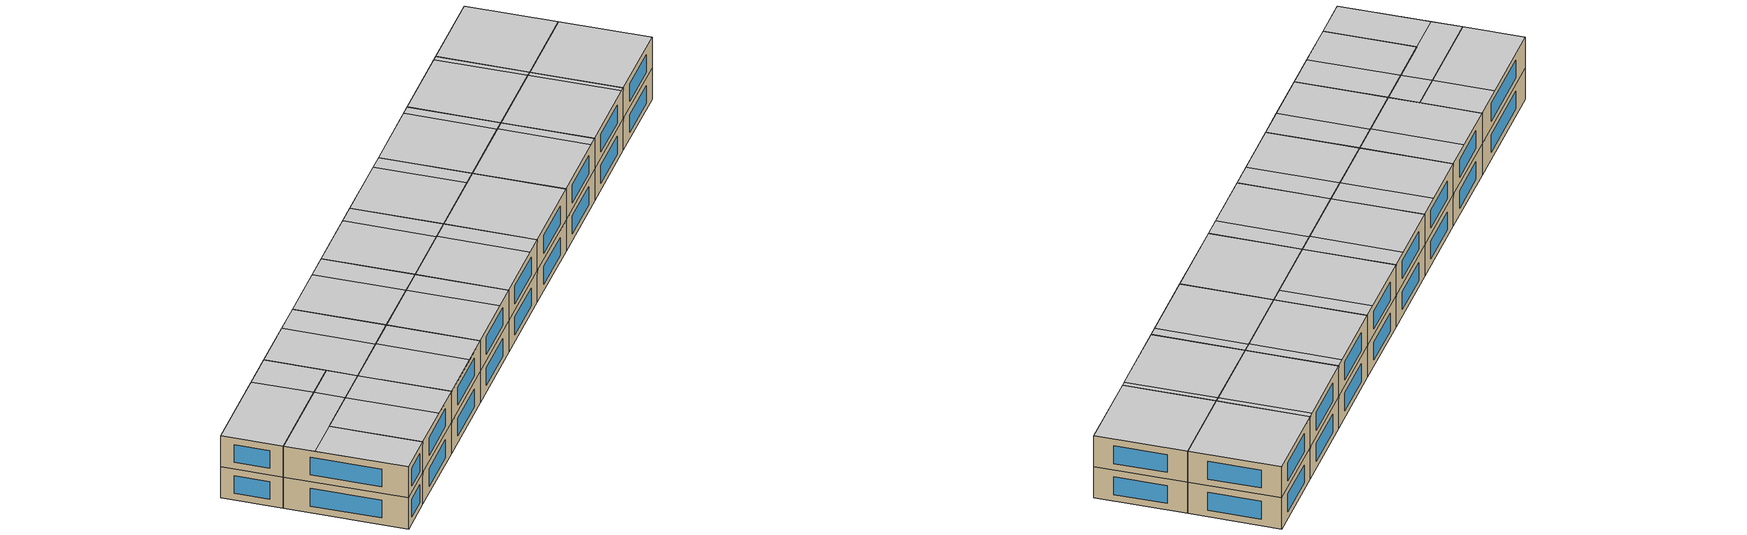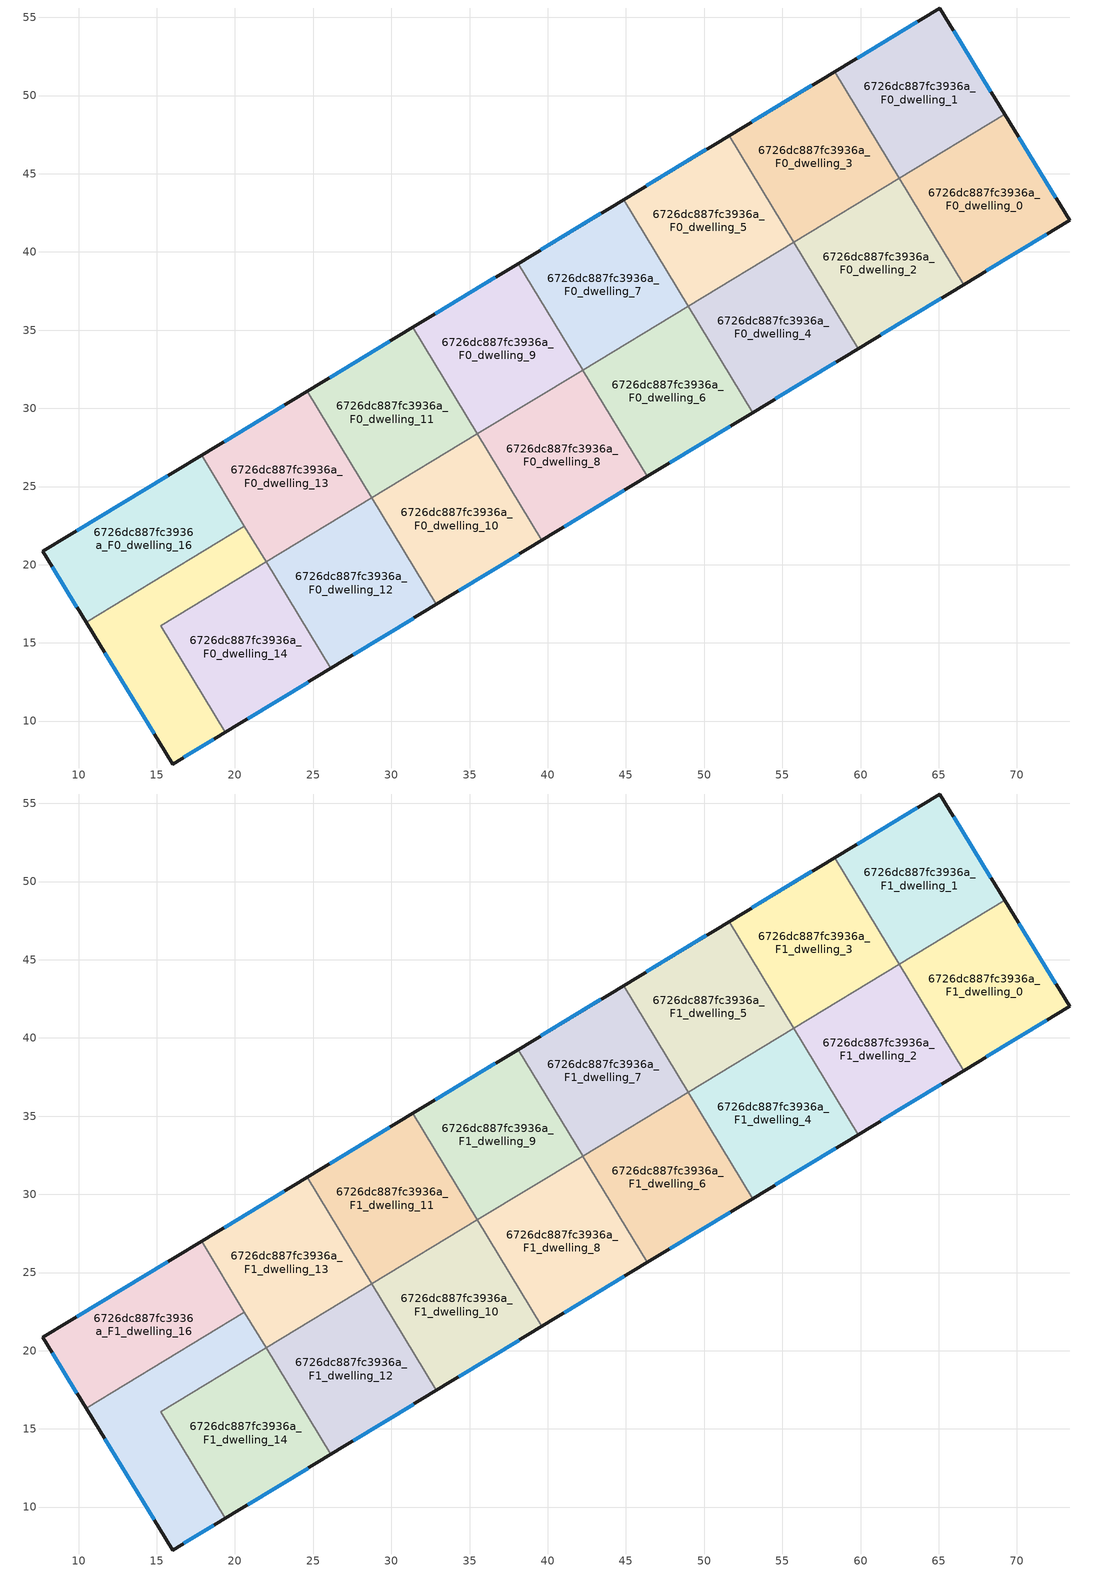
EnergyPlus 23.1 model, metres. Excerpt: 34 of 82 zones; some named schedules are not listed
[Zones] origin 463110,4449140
6726dc887fc3936a_F0_dwelling_0
 floor ground (EU_floor_Construction): 69.22,48.8 73.37,42.02 66.59,37.91 62.48,44.71 z0
 wall outside (EU_wall_Construction): 66.59,37.91 73.37,42.02 69.22,48.8 z0:3
 wall to 6726dc887fc3936a_F0_dwelling_1 (EU_wall_Construction): 69.22,48.8 62.48,44.71 z0:3
 wall to 6726dc887fc3936a_F0_dwelling_2 (EU_wall_Construction): 62.48,44.71 66.59,37.91 z0:3
 window (EU_Window_Construction): 72.48,43.47 70.11,47.35 / 68.05,38.79 71.92,41.14 z0.64:2.36
6726dc887fc3936a_F0_dwelling_1
 floor ground (EU_floor_Construction): 65.07,55.6 69.22,48.8 62.48,44.71 58.34,51.53 z0
 wall outside (EU_wall_Construction): 69.22,48.8 65.07,55.6 58.34,51.53 z0:3
 wall to 6726dc887fc3936a_F0_dwelling_3 (EU_wall_Construction): 58.34,51.53 62.47,44.72 z0:3
 wall to 6726dc887fc3936a_F0_dwelling_2 (EU_wall_Construction): 62.47,44.72 62.48,44.71 z0:3
 window (EU_Window_Construction): 68.33,50.25 65.96,54.14 / 63.63,54.73 59.78,52.4 z0.64:2.36
6726dc887fc3936a_F0_dwelling_10
 floor ground (EU_floor_Construction): 35.48,28.36 39.61,21.55 32.86,17.46 28.73,24.27 z0
 wall outside (EU_wall_Construction): 32.86,17.46 39.61,21.55 z0:3
 wall to 6726dc887fc3936a_F0_dwelling_12 (EU_wall_Construction): 28.73,24.27 32.86,17.46 z0:3
 wall to 6726dc887fc3936a_F0_dwelling_11 (EU_wall_Construction): 35.48,28.36 28.73,24.27 z0:3
 wall to 6726dc887fc3936a_F0_dwelling_8 (EU_wall_Construction): 39.61,21.55 35.48,28.36 z0:3
 window (EU_Window_Construction): 34.31,18.34 38.16,20.68 z0.64:2.36
6726dc887fc3936a_F0_dwelling_11
 floor ground (EU_floor_Construction): 31.35,35.17 35.48,28.36 28.73,24.27 24.61,31.08 z0
 wall outside (EU_wall_Construction): 31.35,35.17 24.61,31.08 z0:3
 wall to 6726dc887fc3936a_F0_dwelling_13 (EU_wall_Construction): 24.61,31.08 28.73,24.27 z0:3
 wall to 6726dc887fc3936a_F0_dwelling_9 (EU_wall_Construction): 35.48,28.36 31.35,35.17 z0:3
 window (EU_Window_Construction): 29.91,34.29 26.05,31.96 z0.64:2.36
6726dc887fc3936a_F0_dwelling_12
 floor ground (EU_floor_Construction): 28.73,24.27 32.86,17.46 26.12,13.38 21.99,20.18 z0
 wall outside (EU_wall_Construction): 26.12,13.38 32.86,17.46 z0:3
 wall to 6726dc887fc3936a_F0_dwelling_14 (EU_wall_Construction): 21.99,20.18 26.12,13.38 z0:3
 wall to 6726dc887fc3936a_F0_dwelling_13 (EU_wall_Construction): 28.73,24.27 21.99,20.18 z0:3
 window (EU_Window_Construction): 27.56,14.25 31.42,16.59 z0.64:2.36
6726dc887fc3936a_F0_dwelling_13
 floor ground (EU_floor_Construction): 24.61,31.08 28.73,24.27 21.99,20.18 17.86,26.99 z0
 wall outside (EU_wall_Construction): 24.61,31.08 17.86,26.99 z0:3
 wall to 6726dc887fc3936a_F0_dwelling_16 (EU_wall_Construction): 17.86,26.99 20.61,22.46 z0:3
 wall to 6726dc887fc3936a_F0_dwelling_15 (EU_wall_Construction): 20.61,22.46 21.99,20.18 z0:3
 window (EU_Window_Construction): 23.16,30.21 19.31,27.87 z0.64:2.36
6726dc887fc3936a_F0_dwelling_14
 floor ground (EU_floor_Construction): 21.99,20.18 26.12,13.38 19.37,9.29 15.24,16.1 z0
 wall outside (EU_wall_Construction): 19.37,9.29 26.12,13.38 z0:3
 wall to 6726dc887fc3936a_F0_dwelling_15 (EU_wall_Construction): 21.99,20.18 15.24,16.1 19.37,9.29 z0:3
 window (EU_Window_Construction): 20.82,10.16 24.67,12.5 z0.64:2.36
6726dc887fc3936a_F0_dwelling_15
 floor ground (EU_floor_Construction): 20.61,22.46 21.99,20.18 15.24,16.1 19.37,9.29 16.02,7.26 10.48,16.32 z0
 wall outside (EU_wall_Construction): 10.48,16.32 16.02,7.26 19.37,9.29 z0:3
 wall to 6726dc887fc3936a_F0_dwelling_16 (EU_wall_Construction): 20.61,22.46 10.48,16.32 z0:3
 window (EU_Window_Construction): 16.74,7.69 18.65,8.85 / 11.67,14.38 14.83,9.2 z0.64:2.36
6726dc887fc3936a_F0_dwelling_16
 floor ground (EU_floor_Construction): 17.86,26.99 20.61,22.46 10.48,16.32 7.72,20.85 z0
 wall outside (EU_wall_Construction): 17.86,26.99 7.72,20.85 10.48,16.32 z0:3
 window (EU_Window_Construction): 8.31,19.88 9.89,17.29 / 15.69,25.68 9.89,22.17 z0.64:2.36
6726dc887fc3936a_F0_dwelling_2
 floor ground (EU_floor_Construction): 62.47,44.72 66.59,37.91 59.85,33.82 55.72,40.63 z0
 wall outside (EU_wall_Construction): 59.85,33.82 66.59,37.91 z0:3
 wall to 6726dc887fc3936a_F0_dwelling_4 (EU_wall_Construction): 55.72,40.63 59.85,33.82 z0:3
 wall to 6726dc887fc3936a_F0_dwelling_3 (EU_wall_Construction): 62.47,44.72 55.72,40.63 z0:3
 window (EU_Window_Construction): 61.29,34.7 65.15,37.04 z0.64:2.36
6726dc887fc3936a_F0_dwelling_3
 floor ground (EU_floor_Construction): 58.34,51.53 62.47,44.72 55.72,40.63 51.59,47.44 z0
 wall outside (EU_wall_Construction): 58.34,51.53 51.59,47.44 z0:3
 wall to 6726dc887fc3936a_F0_dwelling_5 (EU_wall_Construction): 51.59,47.44 55.72,40.63 z0:3
 window (EU_Window_Construction): 56.9,50.65 53.04,48.31 z0.64:2.36
6726dc887fc3936a_F0_dwelling_4
 floor ground (EU_floor_Construction): 55.72,40.63 59.85,33.82 53.1,29.73 48.97,36.54 z0
 wall outside (EU_wall_Construction): 53.1,29.73 59.85,33.82 z0:3
 wall to 6726dc887fc3936a_F0_dwelling_5 (EU_wall_Construction): 55.72,40.63 48.97,36.54 z0:3
 wall to 6726dc887fc3936a_F0_dwelling_6 (EU_wall_Construction): 48.97,36.54 53.1,29.73 z0:3
 window (EU_Window_Construction): 54.55,30.61 58.4,32.95 z0.64:2.36
6726dc887fc3936a_F0_dwelling_5
 floor ground (EU_floor_Construction): 51.59,47.44 55.72,40.63 48.97,36.54 44.85,43.35 z0
 wall outside (EU_wall_Construction): 51.59,47.44 44.85,43.35 z0:3
 wall to 6726dc887fc3936a_F0_dwelling_7 (EU_wall_Construction): 44.85,43.35 48.97,36.54 z0:3
 window (EU_Window_Construction): 50.15,46.56 46.29,44.22 z0.64:2.36
6726dc887fc3936a_F0_dwelling_6
 floor ground (EU_floor_Construction): 48.97,36.54 53.1,29.73 46.35,25.64 42.23,32.45 z0
 wall outside (EU_wall_Construction): 46.35,25.64 53.1,29.73 z0:3
 wall to 6726dc887fc3936a_F0_dwelling_7 (EU_wall_Construction): 48.97,36.54 42.23,32.45 z0:3
 wall to 6726dc887fc3936a_F0_dwelling_8 (EU_wall_Construction): 42.23,32.45 46.35,25.64 z0:3
 window (EU_Window_Construction): 47.8,26.52 51.65,28.86 z0.64:2.36
6726dc887fc3936a_F0_dwelling_7
 floor ground (EU_floor_Construction): 44.85,43.35 48.97,36.54 42.23,32.45 38.1,39.26 z0
 wall outside (EU_wall_Construction): 44.85,43.35 38.1,39.26 z0:3
 wall to 6726dc887fc3936a_F0_dwelling_9 (EU_wall_Construction): 38.1,39.26 42.23,32.45 z0:3
 window (EU_Window_Construction): 43.4,42.47 39.55,40.13 z0.64:2.36
6726dc887fc3936a_F0_dwelling_8
 floor ground (EU_floor_Construction): 42.23,32.45 46.35,25.64 39.61,21.55 35.48,28.36 z0
 wall outside (EU_wall_Construction): 39.61,21.55 46.35,25.64 z0:3
 wall to 6726dc887fc3936a_F0_dwelling_9 (EU_wall_Construction): 42.23,32.45 35.48,28.36 z0:3
 window (EU_Window_Construction): 41.05,22.43 44.91,24.77 z0.64:2.36
6726dc887fc3936a_F0_dwelling_9
 floor ground (EU_floor_Construction): 38.1,39.26 42.23,32.45 35.48,28.36 31.35,35.17 z0
 wall outside (EU_wall_Construction): 38.1,39.26 31.35,35.17 z0:3
 window (EU_Window_Construction): 36.65,38.38 32.8,36.05 z0.64:2.36
6726dc887fc3936a_F1_dwelling_0
 floor to 6726dc887fc3936a_F0_dwelling_0 (EU_floor_Construction): 69.22,48.8 73.37,42.02 66.59,37.91 62.48,44.71 z3
 wall outside (EU_wall_Construction): 66.59,37.91 73.37,42.02 69.22,48.8 z3:6
 wall to 6726dc887fc3936a_F1_dwelling_1 (EU_wall_Construction): 69.22,48.8 62.48,44.71 z3:6
 wall to 6726dc887fc3936a_F1_dwelling_2 (EU_wall_Construction): 62.48,44.71 66.59,37.91 z3:6
 window (EU_Window_Construction): 72.48,43.47 70.11,47.35 / 68.05,38.79 71.92,41.14 z3.64:5.36
 ceiling to 6726dc887fc3936a_F2_dwelling_8 (EU_floor_Construction): 73.37,42.02 69.22,48.8 62.48,44.71 66.59,37.91 z6
6726dc887fc3936a_F1_dwelling_1
 floor to 6726dc887fc3936a_F0_dwelling_1 (EU_floor_Construction): 65.07,55.6 69.22,48.8 62.48,44.71 58.34,51.53 z3
 wall outside (EU_wall_Construction): 69.22,48.8 65.07,55.6 58.34,51.53 z3:6
 wall to 6726dc887fc3936a_F1_dwelling_3 (EU_wall_Construction): 58.34,51.53 62.47,44.72 z3:6
 wall to 6726dc887fc3936a_F1_dwelling_2 (EU_wall_Construction): 62.47,44.72 62.48,44.71 z3:6
 window (EU_Window_Construction): 68.33,50.25 65.96,54.14 / 63.63,54.73 59.78,52.4 z3.64:5.36
 ceiling to 6726dc887fc3936a_F2_dwelling_0 (EU_floor_Construction): 69.22,48.81 65.07,55.6 58.34,51.53 62.47,44.72 z6
 ceiling to 6726dc887fc3936a_F2_dwelling_8 (EU_floor_Construction): 69.22,48.8 69.22,48.81 62.47,44.72 62.48,44.71 z6
6726dc887fc3936a_F1_dwelling_10
 floor to 6726dc887fc3936a_F0_dwelling_10 (EU_floor_Construction): 35.48,28.36 39.61,21.55 32.86,17.46 28.73,24.27 z3
 wall outside (EU_wall_Construction): 32.86,17.46 39.61,21.55 z3:6
 wall to 6726dc887fc3936a_F1_dwelling_12 (EU_wall_Construction): 28.73,24.27 32.86,17.46 z3:6
 wall to 6726dc887fc3936a_F1_dwelling_11 (EU_wall_Construction): 35.48,28.36 28.73,24.27 z3:6
 wall to 6726dc887fc3936a_F1_dwelling_8 (EU_wall_Construction): 39.61,21.55 35.48,28.36 z3:6
 window (EU_Window_Construction): 34.31,18.34 38.16,20.68 z3.64:5.36
 ceiling to 6726dc887fc3936a_F2_dwelling_13 (EU_floor_Construction): 37.52,20.29 33.39,27.09 28.73,24.27 32.86,17.46 z6
 ceiling to 6726dc887fc3936a_F2_dwelling_12 (EU_floor_Construction): 39.61,21.55 35.48,28.36 33.39,27.09 37.51,20.29 z6
6726dc887fc3936a_F1_dwelling_11
 floor to 6726dc887fc3936a_F0_dwelling_11 (EU_floor_Construction): 31.35,35.17 35.48,28.36 28.73,24.27 24.61,31.08 z3
 wall outside (EU_wall_Construction): 31.35,35.17 24.61,31.08 z3:6
 wall to 6726dc887fc3936a_F1_dwelling_13 (EU_wall_Construction): 24.61,31.08 28.73,24.27 z3:6
 wall to 6726dc887fc3936a_F1_dwelling_9 (EU_wall_Construction): 35.48,28.36 31.35,35.17 z3:6
 window (EU_Window_Construction): 29.91,34.29 26.05,31.96 z3.64:5.36
 ceiling to 6726dc887fc3936a_F2_dwelling_5 (EU_floor_Construction): 33.36,27.07 29.23,33.88 24.61,31.08 28.73,24.27 z6
 ceiling to 6726dc887fc3936a_F2_dwelling_4 (EU_floor_Construction): 35.48,28.36 31.35,35.17 29.23,33.88 33.36,27.07 z6
6726dc887fc3936a_F1_dwelling_12
 floor to 6726dc887fc3936a_F0_dwelling_12 (EU_floor_Construction): 28.73,24.27 32.86,17.46 26.12,13.38 21.99,20.18 z3
 wall outside (EU_wall_Construction): 26.12,13.38 32.86,17.46 z3:6
 wall to 6726dc887fc3936a_F1_dwelling_14 (EU_wall_Construction): 21.99,20.18 26.12,13.38 z3:6
 wall to 6726dc887fc3936a_F1_dwelling_13 (EU_wall_Construction): 28.73,24.27 21.99,20.18 z3:6
 window (EU_Window_Construction): 27.56,14.25 31.42,16.59 z3.64:5.36
 ceiling to 6726dc887fc3936a_F2_dwelling_14 (EU_floor_Construction): 30.35,15.94 26.22,22.75 21.99,20.18 26.12,13.38 z6
 ceiling to 6726dc887fc3936a_F2_dwelling_13 (EU_floor_Construction): 32.86,17.46 28.73,24.27 26.22,22.75 30.35,15.94 z6
6726dc887fc3936a_F1_dwelling_13
 floor to 6726dc887fc3936a_F0_dwelling_13 (EU_floor_Construction): 24.61,31.08 28.73,24.27 21.99,20.18 17.86,26.99 z3
 wall outside (EU_wall_Construction): 24.61,31.08 17.86,26.99 z3:6
 wall to 6726dc887fc3936a_F1_dwelling_16 (EU_wall_Construction): 17.86,26.99 20.61,22.46 z3:6
 wall to 6726dc887fc3936a_F1_dwelling_15 (EU_wall_Construction): 20.61,22.46 21.99,20.18 z3:6
 window (EU_Window_Construction): 23.16,30.21 19.31,27.87 z3.64:5.36
 ceiling to 6726dc887fc3936a_F2_dwelling_6 (EU_floor_Construction): 26.19,22.73 22.06,29.54 17.86,26.99 21.99,20.18 z6
 ceiling to 6726dc887fc3936a_F2_dwelling_5 (EU_floor_Construction): 28.73,24.27 24.61,31.08 22.06,29.54 26.19,22.73 z6
6726dc887fc3936a_F1_dwelling_14
 floor to 6726dc887fc3936a_F0_dwelling_14 (EU_floor_Construction): 21.99,20.18 26.12,13.38 19.37,9.29 15.24,16.1 z3
 wall outside (EU_wall_Construction): 19.37,9.29 26.12,13.38 z3:6
 wall to 6726dc887fc3936a_F1_dwelling_15 (EU_wall_Construction): 21.99,20.18 15.24,16.1 19.37,9.29 z3:6
 window (EU_Window_Construction): 20.82,10.16 24.67,12.5 z3.64:5.36
 ceiling to 6726dc887fc3936a_F2_dwelling_15 (EU_floor_Construction): 23.18,11.59 19.05,18.4 15.24,16.09 19.37,9.29 z6
 ceiling to 6726dc887fc3936a_F2_dwelling_14 (EU_floor_Construction): 26.12,13.38 21.99,20.18 19.05,18.4 23.18,11.59 z6
6726dc887fc3936a_F1_dwelling_15
 floor to 6726dc887fc3936a_F0_dwelling_15 (EU_floor_Construction): 20.61,22.46 21.99,20.18 15.24,16.1 19.37,9.29 16.02,7.26 10.48,16.32 z3
 wall outside (EU_wall_Construction): 10.48,16.32 16.02,7.26 19.37,9.29 z3:6
 wall to 6726dc887fc3936a_F1_dwelling_16 (EU_wall_Construction): 20.61,22.46 10.48,16.32 z3:6
 window (EU_Window_Construction): 16.74,7.69 18.65,8.85 / 11.67,14.38 14.83,9.2 z3.64:5.36
 ceiling to 6726dc887fc3936a_F2_dwelling_7 (EU_floor_Construction): 19.02,18.39 17.64,20.66 10.48,16.32 11.87,14.05 z6
 ceiling to 6726dc887fc3936a_F2_dwelling_6 (EU_floor_Construction): 21.99,20.18 20.61,22.46 17.64,20.66 19.02,18.39 z6
 ceiling to 6726dc887fc3936a_F2_dwelling_15 (EU_floor_Construction): 19.37,9.29 15.24,16.09 11.87,14.05 16.02,7.26 z6
6726dc887fc3936a_F1_dwelling_16
 floor to 6726dc887fc3936a_F0_dwelling_16 (EU_floor_Construction): 17.86,26.99 20.61,22.46 10.48,16.32 7.72,20.85 z3
 wall outside (EU_wall_Construction): 17.86,26.99 7.72,20.85 10.48,16.32 z3:6
 window (EU_Window_Construction): 8.31,19.88 9.89,17.29 / 15.69,25.68 9.89,22.17 z3.64:5.36
 ceiling to 6726dc887fc3936a_F2_dwelling_7 (EU_floor_Construction): 17.64,20.66 14.9,25.2 7.72,20.85 10.48,16.32 z6
 ceiling to 6726dc887fc3936a_F2_dwelling_6 (EU_floor_Construction): 20.61,22.46 17.86,26.99 14.9,25.2 17.64,20.66 z6
6726dc887fc3936a_F1_dwelling_2
 floor to 6726dc887fc3936a_F0_dwelling_2 (EU_floor_Construction): 62.47,44.72 66.59,37.91 59.85,33.82 55.72,40.63 z3
 wall outside (EU_wall_Construction): 59.85,33.82 66.59,37.91 z3:6
 wall to 6726dc887fc3936a_F1_dwelling_4 (EU_wall_Construction): 55.72,40.63 59.85,33.82 z3:6
 wall to 6726dc887fc3936a_F1_dwelling_3 (EU_wall_Construction): 62.47,44.72 55.72,40.63 z3:6
 window (EU_Window_Construction): 61.29,34.7 65.15,37.04 z3.64:5.36
 ceiling adiabatic (EU_roof_Construction): 66.19,37.67 62.06,44.47 55.72,40.63 59.85,33.82 z6
 ceiling to 6726dc887fc3936a_F2_dwelling_8 (EU_floor_Construction): 66.59,37.91 62.47,44.72 62.06,44.47 66.19,37.67 z6
6726dc887fc3936a_F1_dwelling_3
 floor to 6726dc887fc3936a_F0_dwelling_3 (EU_floor_Construction): 58.34,51.53 62.47,44.72 55.72,40.63 51.59,47.44 z3
 wall outside (EU_wall_Construction): 58.34,51.53 51.59,47.44 z3:6
 wall to 6726dc887fc3936a_F1_dwelling_5 (EU_wall_Construction): 51.59,47.44 55.72,40.63 z3:6
 window (EU_Window_Construction): 56.9,50.65 53.04,48.31 z3.64:5.36
 ceiling to 6726dc887fc3936a_F2_dwelling_0 (EU_floor_Construction): 62.47,44.72 58.34,51.53 57.91,51.26 62.03,44.46 z6
 ceiling adiabatic (EU_roof_Construction): 62.03,44.46 57.91,51.26 58.34,51.53 51.59,47.44 55.72,40.63 62.47,44.72 z6
6726dc887fc3936a_F1_dwelling_4
 floor to 6726dc887fc3936a_F0_dwelling_4 (EU_floor_Construction): 55.72,40.63 59.85,33.82 53.1,29.73 48.97,36.54 z3
 wall outside (EU_wall_Construction): 53.1,29.73 59.85,33.82 z3:6
 wall to 6726dc887fc3936a_F1_dwelling_5 (EU_wall_Construction): 55.72,40.63 48.97,36.54 z3:6
 wall to 6726dc887fc3936a_F1_dwelling_6 (EU_wall_Construction): 48.97,36.54 53.1,29.73 z3:6
 window (EU_Window_Construction): 54.55,30.61 58.4,32.95 z3.64:5.36
 ceiling to 6726dc887fc3936a_F2_dwelling_10 (EU_floor_Construction): 59.02,33.32 54.89,40.13 48.97,36.54 53.1,29.73 z6
 ceiling adiabatic (EU_roof_Construction): 59.85,33.82 55.72,40.63 54.89,40.13 59.02,33.32 z6
6726dc887fc3936a_F1_dwelling_5
 floor to 6726dc887fc3936a_F0_dwelling_5 (EU_floor_Construction): 51.59,47.44 55.72,40.63 48.97,36.54 44.85,43.35 z3
 wall outside (EU_wall_Construction): 51.59,47.44 44.85,43.35 z3:6
 wall to 6726dc887fc3936a_F1_dwelling_7 (EU_wall_Construction): 44.85,43.35 48.97,36.54 z3:6
 window (EU_Window_Construction): 50.15,46.56 46.29,44.22 z3.64:5.36
 ceiling to 6726dc887fc3936a_F2_dwelling_2 (EU_floor_Construction): 54.86,40.11 50.74,46.92 44.85,43.35 48.97,36.54 z6
 ceiling to 6726dc887fc3936a_F2_dwelling_1 (EU_floor_Construction): 55.72,40.63 51.59,47.44 50.74,46.92 54.86,40.11 z6
6726dc887fc3936a_F1_dwelling_6
 floor to 6726dc887fc3936a_F0_dwelling_6 (EU_floor_Construction): 48.97,36.54 53.1,29.73 46.35,25.64 42.23,32.45 z3
 wall outside (EU_wall_Construction): 46.35,25.64 53.1,29.73 z3:6
 wall to 6726dc887fc3936a_F1_dwelling_7 (EU_wall_Construction): 48.97,36.54 42.23,32.45 z3:6
 wall to 6726dc887fc3936a_F1_dwelling_8 (EU_wall_Construction): 42.23,32.45 46.35,25.64 z3:6
 window (EU_Window_Construction): 47.8,26.52 51.65,28.86 z3.64:5.36
 ceiling adiabatic (EU_roof_Construction): 53.1,29.73 48.97,36.54 42.23,32.45 46.35,25.64 z6
6726dc887fc3936a_F1_dwelling_7
 floor to 6726dc887fc3936a_F0_dwelling_7 (EU_floor_Construction): 44.85,43.35 48.97,36.54 42.23,32.45 38.1,39.26 z3
 wall outside (EU_wall_Construction): 44.85,43.35 38.1,39.26 z3:6
 wall to 6726dc887fc3936a_F1_dwelling_9 (EU_wall_Construction): 38.1,39.26 42.23,32.45 z3:6
 window (EU_Window_Construction): 43.4,42.47 39.55,40.13 z3.64:5.36
 ceiling to 6726dc887fc3936a_F2_dwelling_3 (EU_floor_Construction): 47.69,35.76 43.57,42.57 38.1,39.26 42.23,32.45 z6
 ceiling to 6726dc887fc3936a_F2_dwelling_2 (EU_floor_Construction): 48.97,36.54 44.85,43.35 43.57,42.57 47.69,35.76 z6
6726dc887fc3936a_F1_dwelling_8
 floor to 6726dc887fc3936a_F0_dwelling_8 (EU_floor_Construction): 42.23,32.45 46.35,25.64 39.61,21.55 35.48,28.36 z3
 wall outside (EU_wall_Construction): 39.61,21.55 46.35,25.64 z3:6
 wall to 6726dc887fc3936a_F1_dwelling_9 (EU_wall_Construction): 42.23,32.45 35.48,28.36 z3:6
 window (EU_Window_Construction): 41.05,22.43 44.91,24.77 z3.64:5.36
 ceiling to 6726dc887fc3936a_F2_dwelling_12 (EU_floor_Construction): 44.68,24.63 40.56,31.44 35.48,28.36 39.61,21.55 z6
 ceiling to 6726dc887fc3936a_F2_dwelling_11 (EU_floor_Construction): 46.35,25.64 42.23,32.45 40.56,31.44 44.68,24.63 z6
6726dc887fc3936a_F1_dwelling_9
 floor to 6726dc887fc3936a_F0_dwelling_9 (EU_floor_Construction): 38.1,39.26 42.23,32.45 35.48,28.36 31.35,35.17 z3
 wall outside (EU_wall_Construction): 38.1,39.26 31.35,35.17 z3:6
 window (EU_Window_Construction): 36.65,38.38 32.8,36.05 z3.64:5.36
 ceiling to 6726dc887fc3936a_F2_dwelling_4 (EU_floor_Construction): 40.52,31.42 36.4,38.23 31.35,35.17 35.48,28.36 z6
 ceiling to 6726dc887fc3936a_F2_dwelling_3 (EU_floor_Construction): 42.23,32.45 38.1,39.26 36.4,38.23 40.52,31.42 z6
[Building]
EU S2 Campaign: North Axis=0; Terrain=City; Solar Distribution=FullExterior
[Site:Location]
Yerevan-Zvartnots.Intl.AP: Latitude=40.15; Longitude=44.383; Time Zone=4; Elevation=854
[SizingPeriod:WeatherFileDays]
AnnualSizingPeriod: Begin Month=1; Begin Day of Month=1; End Month=12; End Day of Month=31; Day of Week for Start Day=Monday; Use Weather File Daylight Saving Period=No; Use Weather File Rain and Snow Indicators=No
[MATERIAL]
EU_InternalMass_Material: Roughness=MediumRough; Thickness=0.1; Conductivity=1; Density=1800; Specific Heat=900; Thermal Absorptance=0.9; Solar Absorptance=0.7; Visible Absorptance=0.7
[MATERIAL:NOMASS] Roughness=MediumRough; Thermal Absorptance=0.9; Solar Absorptance=0.7; Visible Absorptance=0.7
Name | Thermal Resistance
EU_wall_NoMass | 1.05043
EU_roof_NoMass | 1.45357
EU_floor_NoMass | 0.478065
[WINDOWMATERIAL:SIMPLEGLAZINGSYSTEM]
EU_Window_SimpleGlazing: UFactor=2.5566; Solar Heat Gain Coefficient=0.75; Visible Transmittance=0.75
[CONSTRUCTION]
EU_wall_Construction: EU_wall_NoMass
EU_roof_Construction: EU_roof_NoMass
EU_floor_Construction: EU_floor_NoMass
EU_Window_Construction: EU_Window_SimpleGlazing
EU_InternalMass_Construction: EU_InternalMass_Material
[ZONE] Type=1; Multiplier=1; Ceiling Height=autocalculate; Floor Area=autocalculate; Part of Total Floor Area=Yes
Name | Volume
6726dc887fc3936a_F0_dwelling_0; 6726dc887fc3936a_F1_dwelling_0; 6726dc887fc3936a_F0_dwelling_10; 6726dc887fc3936a_F1_dwelling_10; 6726dc887fc3936a_F0_dwelling_2; 6726dc887fc3936a_F1_dwelling_2; 6726dc887fc3936a_F0_dwelling_9; 6726dc887fc3936a_F1_dwelling_9 | 188.427
6726dc887fc3936a_F0_dwelling_1; 6726dc887fc3936a_F1_dwelling_1 | 188.42
6726dc887fc3936a_F0_dwelling_11; 6726dc887fc3936a_F1_dwelling_11; 6726dc887fc3936a_F0_dwelling_7; 6726dc887fc3936a_F1_dwelling_7 | 188.41
6726dc887fc3936a_F0_dwelling_12; 6726dc887fc3936a_F1_dwelling_12; 6726dc887fc3936a_F0_dwelling_4; 6726dc887fc3936a_F1_dwelling_4 | 188.407
6726dc887fc3936a_F0_dwelling_13; 6726dc887fc3936a_F1_dwelling_13; 6726dc887fc3936a_F0_dwelling_14; 6726dc887fc3936a_F1_dwelling_14 | 188.426
6726dc887fc3936a_F0_dwelling_15; 6726dc887fc3936a_F1_dwelling_15 | 188.449
6726dc887fc3936a_F0_dwelling_16; 6726dc887fc3936a_F1_dwelling_16; 6726dc887fc3936a_F0_dwelling_5; 6726dc887fc3936a_F1_dwelling_5; 6726dc887fc3936a_F0_dwelling_8; 6726dc887fc3936a_F1_dwelling_8 | 188.422
6726dc887fc3936a_F0_dwelling_3; 6726dc887fc3936a_F1_dwelling_3 | 188.443
6726dc887fc3936a_F0_dwelling_6; 6726dc887fc3936a_F1_dwelling_6 | 188.423
[INTERNALMASS] Construction=EU_InternalMass_Construction
Name | Zone or ZoneList | Surface Area
6726dc887fc3936a_F0_dwelling_0_EU_InternalMass | 6726dc887fc3936a_F0_dwelling_0 | 62.8104
6726dc887fc3936a_F0_dwelling_1_EU_InternalMass | 6726dc887fc3936a_F0_dwelling_1 | 62.805
6726dc887fc3936a_F0_dwelling_2_EU_InternalMass | 6726dc887fc3936a_F0_dwelling_2 | 62.809
6726dc887fc3936a_F0_dwelling_3_EU_InternalMass | 6726dc887fc3936a_F0_dwelling_3 | 62.8154
6726dc887fc3936a_F0_dwelling_4_EU_InternalMass | 6726dc887fc3936a_F0_dwelling_4 | 62.8032
6726dc887fc3936a_F0_dwelling_5_EU_InternalMass | 6726dc887fc3936a_F0_dwelling_5 | 62.8082
6726dc887fc3936a_F0_dwelling_6_EU_InternalMass | 6726dc887fc3936a_F0_dwelling_6 | 62.8086
6726dc887fc3936a_F0_dwelling_7_EU_InternalMass | 6726dc887fc3936a_F0_dwelling_7 | 62.8045
6726dc887fc3936a_F0_dwelling_8_EU_InternalMass | 6726dc887fc3936a_F0_dwelling_8 | 62.8058
6726dc887fc3936a_F0_dwelling_9_EU_InternalMass | 6726dc887fc3936a_F0_dwelling_9 | 62.8082
6726dc887fc3936a_F0_dwelling_10_EU_InternalMass | 6726dc887fc3936a_F0_dwelling_10 | 62.8071
6726dc887fc3936a_F0_dwelling_11_EU_InternalMass | 6726dc887fc3936a_F0_dwelling_11 | 62.8034
6726dc887fc3936a_F0_dwelling_12_EU_InternalMass | 6726dc887fc3936a_F0_dwelling_12 | 62.7993
6726dc887fc3936a_F0_dwelling_13_EU_InternalMass | 6726dc887fc3936a_F0_dwelling_13 | 62.8108
6726dc887fc3936a_F0_dwelling_14_EU_InternalMass | 6726dc887fc3936a_F0_dwelling_14 | 62.8101
6726dc887fc3936a_F0_dwelling_15_EU_InternalMass | 6726dc887fc3936a_F0_dwelling_15 | 62.8105
6726dc887fc3936a_F0_dwelling_16_EU_InternalMass | 6726dc887fc3936a_F0_dwelling_16 | 62.806
6726dc887fc3936a_F1_dwelling_0_EU_InternalMass | 6726dc887fc3936a_F1_dwelling_0 | 62.8104
6726dc887fc3936a_F1_dwelling_1_EU_InternalMass | 6726dc887fc3936a_F1_dwelling_1 | 62.805
6726dc887fc3936a_F1_dwelling_2_EU_InternalMass | 6726dc887fc3936a_F1_dwelling_2 | 62.809
6726dc887fc3936a_F1_dwelling_3_EU_InternalMass | 6726dc887fc3936a_F1_dwelling_3 | 62.8154
6726dc887fc3936a_F1_dwelling_4_EU_InternalMass | 6726dc887fc3936a_F1_dwelling_4 | 62.8032
6726dc887fc3936a_F1_dwelling_5_EU_InternalMass | 6726dc887fc3936a_F1_dwelling_5 | 62.8082
6726dc887fc3936a_F1_dwelling_6_EU_InternalMass | 6726dc887fc3936a_F1_dwelling_6 | 62.8086
6726dc887fc3936a_F1_dwelling_7_EU_InternalMass | 6726dc887fc3936a_F1_dwelling_7 | 62.8045
6726dc887fc3936a_F1_dwelling_8_EU_InternalMass | 6726dc887fc3936a_F1_dwelling_8 | 62.8058
6726dc887fc3936a_F1_dwelling_9_EU_InternalMass | 6726dc887fc3936a_F1_dwelling_9 | 62.8082
6726dc887fc3936a_F1_dwelling_10_EU_InternalMass | 6726dc887fc3936a_F1_dwelling_10 | 62.8071
6726dc887fc3936a_F1_dwelling_11_EU_InternalMass | 6726dc887fc3936a_F1_dwelling_11 | 62.8034
6726dc887fc3936a_F1_dwelling_12_EU_InternalMass | 6726dc887fc3936a_F1_dwelling_12 | 62.7993
6726dc887fc3936a_F1_dwelling_13_EU_InternalMass | 6726dc887fc3936a_F1_dwelling_13 | 62.8108
6726dc887fc3936a_F1_dwelling_14_EU_InternalMass | 6726dc887fc3936a_F1_dwelling_14 | 62.8101
6726dc887fc3936a_F1_dwelling_15_EU_InternalMass | 6726dc887fc3936a_F1_dwelling_15 | 62.8105
6726dc887fc3936a_F1_dwelling_16_EU_InternalMass | 6726dc887fc3936a_F1_dwelling_16 | 62.806
[OTHEREQUIPMENT] Fuel Type=Electricity; Design Level Calculation Method=Watts/Area; Power per Zone Floor Area=1; Fraction Latent=0; Fraction Radiant=0; Fraction Lost=0; Carbon Dioxide Generation Rate=0; EndUse Subcategory=EU_Step8_InternalGains
Name | Zone or ZoneList or Space or SpaceList | Schedule
EU_Step8_InternalGain_6726dc887fc3936a_F0_dwelling_0_f000 | 6726dc887fc3936a_F0_dwelling_0 | EU_Step8_GainSchedule_6726dc887fc3936a_F0_dwelling_0_f000
EU_Step8_InternalGain_6726dc887fc3936a_F0_dwelling_1_f000 | 6726dc887fc3936a_F0_dwelling_1 | EU_Step8_GainSchedule_6726dc887fc3936a_F0_dwelling_1_f000
EU_Step8_InternalGain_6726dc887fc3936a_F0_dwelling_2_f000 | 6726dc887fc3936a_F0_dwelling_2 | EU_Step8_GainSchedule_6726dc887fc3936a_F0_dwelling_2_f000
EU_Step8_InternalGain_6726dc887fc3936a_F0_dwelling_3_f000 | 6726dc887fc3936a_F0_dwelling_3 | EU_Step8_GainSchedule_6726dc887fc3936a_F0_dwelling_3_f000
EU_Step8_InternalGain_6726dc887fc3936a_F0_dwelling_4_f000 | 6726dc887fc3936a_F0_dwelling_4 | EU_Step8_GainSchedule_6726dc887fc3936a_F0_dwelling_4_f000
EU_Step8_InternalGain_6726dc887fc3936a_F0_dwelling_5_f000 | 6726dc887fc3936a_F0_dwelling_5 | EU_Step8_GainSchedule_6726dc887fc3936a_F0_dwelling_5_f000
EU_Step8_InternalGain_6726dc887fc3936a_F0_dwelling_6_f000 | 6726dc887fc3936a_F0_dwelling_6 | EU_Step8_GainSchedule_6726dc887fc3936a_F0_dwelling_6_f000
EU_Step8_InternalGain_6726dc887fc3936a_F0_dwelling_7_f000 | 6726dc887fc3936a_F0_dwelling_7 | EU_Step8_GainSchedule_6726dc887fc3936a_F0_dwelling_7_f000
EU_Step8_InternalGain_6726dc887fc3936a_F0_dwelling_8_f000 | 6726dc887fc3936a_F0_dwelling_8 | EU_Step8_GainSchedule_6726dc887fc3936a_F0_dwelling_8_f000
EU_Step8_InternalGain_6726dc887fc3936a_F0_dwelling_9_f000 | 6726dc887fc3936a_F0_dwelling_9 | EU_Step8_GainSchedule_6726dc887fc3936a_F0_dwelling_9_f000
EU_Step8_InternalGain_6726dc887fc3936a_F0_dwelling_10_f000 | 6726dc887fc3936a_F0_dwelling_10 | EU_Step8_GainSchedule_6726dc887fc3936a_F0_dwelling_10_f000
EU_Step8_InternalGain_6726dc887fc3936a_F0_dwelling_11_f000 | 6726dc887fc3936a_F0_dwelling_11 | EU_Step8_GainSchedule_6726dc887fc3936a_F0_dwelling_11_f000
EU_Step8_InternalGain_6726dc887fc3936a_F0_dwelling_12_f000 | 6726dc887fc3936a_F0_dwelling_12 | EU_Step8_GainSchedule_6726dc887fc3936a_F0_dwelling_12_f000
EU_Step8_InternalGain_6726dc887fc3936a_F0_dwelling_13_f000 | 6726dc887fc3936a_F0_dwelling_13 | EU_Step8_GainSchedule_6726dc887fc3936a_F0_dwelling_13_f000
EU_Step8_InternalGain_6726dc887fc3936a_F0_dwelling_14_f000 | 6726dc887fc3936a_F0_dwelling_14 | EU_Step8_GainSchedule_6726dc887fc3936a_F0_dwelling_14_f000
EU_Step8_InternalGain_6726dc887fc3936a_F0_dwelling_15_f000 | 6726dc887fc3936a_F0_dwelling_15 | EU_Step8_GainSchedule_6726dc887fc3936a_F0_dwelling_15_f000
EU_Step8_InternalGain_6726dc887fc3936a_F0_dwelling_16_f000 | 6726dc887fc3936a_F0_dwelling_16 | EU_Step8_GainSchedule_6726dc887fc3936a_F0_dwelling_16_f000
EU_Step8_InternalGain_6726dc887fc3936a_F1_dwelling_0_f000 | 6726dc887fc3936a_F1_dwelling_0 | EU_Step8_GainSchedule_6726dc887fc3936a_F1_dwelling_0_f000
EU_Step8_InternalGain_6726dc887fc3936a_F1_dwelling_1_f000 | 6726dc887fc3936a_F1_dwelling_1 | EU_Step8_GainSchedule_6726dc887fc3936a_F1_dwelling_1_f000
EU_Step8_InternalGain_6726dc887fc3936a_F1_dwelling_2_f000 | 6726dc887fc3936a_F1_dwelling_2 | EU_Step8_GainSchedule_6726dc887fc3936a_F1_dwelling_2_f000
EU_Step8_InternalGain_6726dc887fc3936a_F1_dwelling_3_f000 | 6726dc887fc3936a_F1_dwelling_3 | EU_Step8_GainSchedule_6726dc887fc3936a_F1_dwelling_3_f000
EU_Step8_InternalGain_6726dc887fc3936a_F1_dwelling_4_f000 | 6726dc887fc3936a_F1_dwelling_4 | EU_Step8_GainSchedule_6726dc887fc3936a_F1_dwelling_4_f000
EU_Step8_InternalGain_6726dc887fc3936a_F1_dwelling_5_f000 | 6726dc887fc3936a_F1_dwelling_5 | EU_Step8_GainSchedule_6726dc887fc3936a_F1_dwelling_5_f000
EU_Step8_InternalGain_6726dc887fc3936a_F1_dwelling_6_f000 | 6726dc887fc3936a_F1_dwelling_6 | EU_Step8_GainSchedule_6726dc887fc3936a_F1_dwelling_6_f000
EU_Step8_InternalGain_6726dc887fc3936a_F1_dwelling_7_f000 | 6726dc887fc3936a_F1_dwelling_7 | EU_Step8_GainSchedule_6726dc887fc3936a_F1_dwelling_7_f000
EU_Step8_InternalGain_6726dc887fc3936a_F1_dwelling_8_f000 | 6726dc887fc3936a_F1_dwelling_8 | EU_Step8_GainSchedule_6726dc887fc3936a_F1_dwelling_8_f000
EU_Step8_InternalGain_6726dc887fc3936a_F1_dwelling_9_f000 | 6726dc887fc3936a_F1_dwelling_9 | EU_Step8_GainSchedule_6726dc887fc3936a_F1_dwelling_9_f000
EU_Step8_InternalGain_6726dc887fc3936a_F1_dwelling_10_f000 | 6726dc887fc3936a_F1_dwelling_10 | EU_Step8_GainSchedule_6726dc887fc3936a_F1_dwelling_10_f000
EU_Step8_InternalGain_6726dc887fc3936a_F1_dwelling_11_f000 | 6726dc887fc3936a_F1_dwelling_11 | EU_Step8_GainSchedule_6726dc887fc3936a_F1_dwelling_11_f000
EU_Step8_InternalGain_6726dc887fc3936a_F1_dwelling_12_f000 | 6726dc887fc3936a_F1_dwelling_12 | EU_Step8_GainSchedule_6726dc887fc3936a_F1_dwelling_12_f000
EU_Step8_InternalGain_6726dc887fc3936a_F1_dwelling_13_f000 | 6726dc887fc3936a_F1_dwelling_13 | EU_Step8_GainSchedule_6726dc887fc3936a_F1_dwelling_13_f000
EU_Step8_InternalGain_6726dc887fc3936a_F1_dwelling_14_f000 | 6726dc887fc3936a_F1_dwelling_14 | EU_Step8_GainSchedule_6726dc887fc3936a_F1_dwelling_14_f000
EU_Step8_InternalGain_6726dc887fc3936a_F1_dwelling_15_f000 | 6726dc887fc3936a_F1_dwelling_15 | EU_Step8_GainSchedule_6726dc887fc3936a_F1_dwelling_15_f000
EU_Step8_InternalGain_6726dc887fc3936a_F1_dwelling_16_f000 | 6726dc887fc3936a_F1_dwelling_16 | EU_Step8_GainSchedule_6726dc887fc3936a_F1_dwelling_16_f000
[ZONEVENTILATION:DESIGNFLOWRATE] Schedule=EU_AlwaysOn; Design Flow Rate Calculation Method=AirChanges/Hour; Air Changes per Hour=0.557805; Ventilation Type=Natural; Fan Pressure Rise=0; Fan Total Efficiency=1; Constant Term Coefficient=1; Temperature Term Coefficient=0; Velocity Term Coefficient=0; Velocity Squared Term Coefficient=0; Minimum Indoor Temperature=-100; Maximum Indoor Temperature=100; Delta Temperature=-100; Minimum Outdoor Temperature=-100; Maximum Outdoor Temperature=100; Maximum Wind Speed=40
Name | Zone or ZoneList or Space or SpaceList
EU_ConstantAir_6726dc887fc3936a_F0_dwelling_0 | 6726dc887fc3936a_F0_dwelling_0
EU_ConstantAir_6726dc887fc3936a_F0_dwelling_1 | 6726dc887fc3936a_F0_dwelling_1
EU_ConstantAir_6726dc887fc3936a_F0_dwelling_2 | 6726dc887fc3936a_F0_dwelling_2
EU_ConstantAir_6726dc887fc3936a_F0_dwelling_3 | 6726dc887fc3936a_F0_dwelling_3
EU_ConstantAir_6726dc887fc3936a_F0_dwelling_4 | 6726dc887fc3936a_F0_dwelling_4
EU_ConstantAir_6726dc887fc3936a_F0_dwelling_5 | 6726dc887fc3936a_F0_dwelling_5
EU_ConstantAir_6726dc887fc3936a_F0_dwelling_6 | 6726dc887fc3936a_F0_dwelling_6
EU_ConstantAir_6726dc887fc3936a_F0_dwelling_7 | 6726dc887fc3936a_F0_dwelling_7
EU_ConstantAir_6726dc887fc3936a_F0_dwelling_8 | 6726dc887fc3936a_F0_dwelling_8
EU_ConstantAir_6726dc887fc3936a_F0_dwelling_9 | 6726dc887fc3936a_F0_dwelling_9
EU_ConstantAir_6726dc887fc3936a_F0_dwelling_10 | 6726dc887fc3936a_F0_dwelling_10
EU_ConstantAir_6726dc887fc3936a_F0_dwelling_11 | 6726dc887fc3936a_F0_dwelling_11
EU_ConstantAir_6726dc887fc3936a_F0_dwelling_12 | 6726dc887fc3936a_F0_dwelling_12
EU_ConstantAir_6726dc887fc3936a_F0_dwelling_13 | 6726dc887fc3936a_F0_dwelling_13
EU_ConstantAir_6726dc887fc3936a_F0_dwelling_14 | 6726dc887fc3936a_F0_dwelling_14
EU_ConstantAir_6726dc887fc3936a_F0_dwelling_15 | 6726dc887fc3936a_F0_dwelling_15
EU_ConstantAir_6726dc887fc3936a_F0_dwelling_16 | 6726dc887fc3936a_F0_dwelling_16
EU_ConstantAir_6726dc887fc3936a_F1_dwelling_0 | 6726dc887fc3936a_F1_dwelling_0
EU_ConstantAir_6726dc887fc3936a_F1_dwelling_1 | 6726dc887fc3936a_F1_dwelling_1
EU_ConstantAir_6726dc887fc3936a_F1_dwelling_2 | 6726dc887fc3936a_F1_dwelling_2
EU_ConstantAir_6726dc887fc3936a_F1_dwelling_3 | 6726dc887fc3936a_F1_dwelling_3
EU_ConstantAir_6726dc887fc3936a_F1_dwelling_4 | 6726dc887fc3936a_F1_dwelling_4
EU_ConstantAir_6726dc887fc3936a_F1_dwelling_5 | 6726dc887fc3936a_F1_dwelling_5
EU_ConstantAir_6726dc887fc3936a_F1_dwelling_6 | 6726dc887fc3936a_F1_dwelling_6
EU_ConstantAir_6726dc887fc3936a_F1_dwelling_7 | 6726dc887fc3936a_F1_dwelling_7
EU_ConstantAir_6726dc887fc3936a_F1_dwelling_8 | 6726dc887fc3936a_F1_dwelling_8
EU_ConstantAir_6726dc887fc3936a_F1_dwelling_9 | 6726dc887fc3936a_F1_dwelling_9
EU_ConstantAir_6726dc887fc3936a_F1_dwelling_10 | 6726dc887fc3936a_F1_dwelling_10
EU_ConstantAir_6726dc887fc3936a_F1_dwelling_11 | 6726dc887fc3936a_F1_dwelling_11
EU_ConstantAir_6726dc887fc3936a_F1_dwelling_12 | 6726dc887fc3936a_F1_dwelling_12
EU_ConstantAir_6726dc887fc3936a_F1_dwelling_13 | 6726dc887fc3936a_F1_dwelling_13
EU_ConstantAir_6726dc887fc3936a_F1_dwelling_14 | 6726dc887fc3936a_F1_dwelling_14
EU_ConstantAir_6726dc887fc3936a_F1_dwelling_15 | 6726dc887fc3936a_F1_dwelling_15
EU_ConstantAir_6726dc887fc3936a_F1_dwelling_16 | 6726dc887fc3936a_F1_dwelling_16
[HVACTEMPLATE:ZONE:IDEALLOADSAIRSYSTEM] System Availability Schedule=EU_AlwaysOn; Maximum Heating Supply Air Temperature=50; Minimum Cooling Supply Air Temperature=13; Maximum Heating Supply Air Humidity Ratio=0.0156; Minimum Cooling Supply Air Humidity Ratio=0.0077; Heating Limit=NoLimit; Cooling Limit=NoLimit; Heating Availability Schedule=EU_AlwaysOn; Cooling Availability Schedule=EU_CoolingOff; Dehumidification Control Type=ConstantSensibleHeatRatio; Cooling Sensible Heat Ratio=0.7; Dehumidification Setpoint=60; Humidification Control Type=None; Humidification Setpoint=30; Outdoor Air Method=None; Outdoor Air Flow Rate per Person=0.00944; Outdoor Air Flow Rate per Zone Floor Area=0; Outdoor Air Flow Rate per Zone=0; Demand Controlled Ventilation Type=None; Outdoor Air Economizer Type=NoEconomizer; Heat Recovery Type=None; Sensible Heat Recovery Effectiveness=0.7; Latent Heat Recovery Effectiveness=0.65
Name | Template Thermostat
6726dc887fc3936a_F0_dwelling_0 | EU_HeatOnly_6726dc887fc3936a_F0_dwelling_0
6726dc887fc3936a_F0_dwelling_1 | EU_HeatOnly_6726dc887fc3936a_F0_dwelling_1
6726dc887fc3936a_F0_dwelling_2 | EU_HeatOnly_6726dc887fc3936a_F0_dwelling_2
6726dc887fc3936a_F0_dwelling_3 | EU_HeatOnly_6726dc887fc3936a_F0_dwelling_3
6726dc887fc3936a_F0_dwelling_4 | EU_HeatOnly_6726dc887fc3936a_F0_dwelling_4
6726dc887fc3936a_F0_dwelling_5 | EU_HeatOnly_6726dc887fc3936a_F0_dwelling_5
6726dc887fc3936a_F0_dwelling_6 | EU_HeatOnly_6726dc887fc3936a_F0_dwelling_6
6726dc887fc3936a_F0_dwelling_7 | EU_HeatOnly_6726dc887fc3936a_F0_dwelling_7
6726dc887fc3936a_F0_dwelling_8 | EU_HeatOnly_6726dc887fc3936a_F0_dwelling_8
6726dc887fc3936a_F0_dwelling_9 | EU_HeatOnly_6726dc887fc3936a_F0_dwelling_9
6726dc887fc3936a_F0_dwelling_10 | EU_HeatOnly_6726dc887fc3936a_F0_dwelling_10
6726dc887fc3936a_F0_dwelling_11 | EU_HeatOnly_6726dc887fc3936a_F0_dwelling_11
6726dc887fc3936a_F0_dwelling_12 | EU_HeatOnly_6726dc887fc3936a_F0_dwelling_12
6726dc887fc3936a_F0_dwelling_13 | EU_HeatOnly_6726dc887fc3936a_F0_dwelling_13
6726dc887fc3936a_F0_dwelling_14 | EU_HeatOnly_6726dc887fc3936a_F0_dwelling_14
6726dc887fc3936a_F0_dwelling_15 | EU_HeatOnly_6726dc887fc3936a_F0_dwelling_15
6726dc887fc3936a_F0_dwelling_16 | EU_HeatOnly_6726dc887fc3936a_F0_dwelling_16
6726dc887fc3936a_F1_dwelling_0 | EU_HeatOnly_6726dc887fc3936a_F1_dwelling_0
6726dc887fc3936a_F1_dwelling_1 | EU_HeatOnly_6726dc887fc3936a_F1_dwelling_1
6726dc887fc3936a_F1_dwelling_2 | EU_HeatOnly_6726dc887fc3936a_F1_dwelling_2
6726dc887fc3936a_F1_dwelling_3 | EU_HeatOnly_6726dc887fc3936a_F1_dwelling_3
6726dc887fc3936a_F1_dwelling_4 | EU_HeatOnly_6726dc887fc3936a_F1_dwelling_4
6726dc887fc3936a_F1_dwelling_5 | EU_HeatOnly_6726dc887fc3936a_F1_dwelling_5
6726dc887fc3936a_F1_dwelling_6 | EU_HeatOnly_6726dc887fc3936a_F1_dwelling_6
6726dc887fc3936a_F1_dwelling_7 | EU_HeatOnly_6726dc887fc3936a_F1_dwelling_7
6726dc887fc3936a_F1_dwelling_8 | EU_HeatOnly_6726dc887fc3936a_F1_dwelling_8
6726dc887fc3936a_F1_dwelling_9 | EU_HeatOnly_6726dc887fc3936a_F1_dwelling_9
6726dc887fc3936a_F1_dwelling_10 | EU_HeatOnly_6726dc887fc3936a_F1_dwelling_10
6726dc887fc3936a_F1_dwelling_11 | EU_HeatOnly_6726dc887fc3936a_F1_dwelling_11
6726dc887fc3936a_F1_dwelling_12 | EU_HeatOnly_6726dc887fc3936a_F1_dwelling_12
6726dc887fc3936a_F1_dwelling_13 | EU_HeatOnly_6726dc887fc3936a_F1_dwelling_13
6726dc887fc3936a_F1_dwelling_14 | EU_HeatOnly_6726dc887fc3936a_F1_dwelling_14
6726dc887fc3936a_F1_dwelling_15 | EU_HeatOnly_6726dc887fc3936a_F1_dwelling_15
6726dc887fc3936a_F1_dwelling_16 | EU_HeatOnly_6726dc887fc3936a_F1_dwelling_16
[SIZING:ZONE] Zone Cooling Design Supply Air Temperature Input Method=SupplyAirTemperature; Zone Cooling Design Supply Air Temperature=13; Zone Heating Design Supply Air Temperature Input Method=SupplyAirTemperature; Zone Heating Design Supply Air Temperature=50; Zone Cooling Design Supply Air Humidity Ratio=0.008; Zone Heating Design Supply Air Humidity Ratio=0.008; Cooling Design Air Flow Method=DesignDay; Cooling Design Air Flow Rate=0; Cooling Minimum Air Flow per Zone Floor Area=0.000762; Cooling Minimum Air Flow=0; Cooling Minimum Air Flow Fraction=0.2; Heating Design Air Flow Method=DesignDay; Heating Design Air Flow Rate=0; Heating Maximum Air Flow per Zone Floor Area=0.002032; Heating Maximum Air Flow=0.141576; Heating Maximum Air Flow Fraction=0.3; Account for Dedicated Outdoor Air System=No; Dedicated Outdoor Air System Control Strategy=NeutralSupplyAir; Dedicated Outdoor Air Low Setpoint Temperature for Design=autosize; Dedicated Outdoor Air High Setpoint Temperature for Design=autosize; Zone Load Sizing Method=Sensible Load Only No Latent Load; Zone Latent Cooling Design Supply Air Humidity Ratio Input Method=HumidityRatioDifference; Zone Cooling Design Supply Air Humidity Ratio Difference=0.005; Zone Latent Heating Design Supply Air Humidity Ratio Input Method=HumidityRatioDifference; Zone Humidification Design Supply Air Humidity Ratio Difference=0.005
6726dc887fc3936a_F0_dwelling_0; 6726dc887fc3936a_F0_dwelling_1; 6726dc887fc3936a_F0_dwelling_2; 6726dc887fc3936a_F0_dwelling_3; 6726dc887fc3936a_F0_dwelling_4; 6726dc887fc3936a_F0_dwelling_5; 6726dc887fc3936a_F0_dwelling_6; 6726dc887fc3936a_F0_dwelling_7; 6726dc887fc3936a_F0_dwelling_8; 6726dc887fc3936a_F0_dwelling_9; 6726dc887fc3936a_F0_dwelling_10; 6726dc887fc3936a_F0_dwelling_11; 6726dc887fc3936a_F0_dwelling_12; 6726dc887fc3936a_F0_dwelling_13; 6726dc887fc3936a_F0_dwelling_14; 6726dc887fc3936a_F0_dwelling_15; 6726dc887fc3936a_F0_dwelling_16; 6726dc887fc3936a_F1_dwelling_0; 6726dc887fc3936a_F1_dwelling_1; 6726dc887fc3936a_F1_dwelling_2; 6726dc887fc3936a_F1_dwelling_3; 6726dc887fc3936a_F1_dwelling_4; 6726dc887fc3936a_F1_dwelling_5; 6726dc887fc3936a_F1_dwelling_6; 6726dc887fc3936a_F1_dwelling_7; 6726dc887fc3936a_F1_dwelling_8; 6726dc887fc3936a_F1_dwelling_9; 6726dc887fc3936a_F1_dwelling_10; 6726dc887fc3936a_F1_dwelling_11; 6726dc887fc3936a_F1_dwelling_12; 6726dc887fc3936a_F1_dwelling_13; 6726dc887fc3936a_F1_dwelling_14; 6726dc887fc3936a_F1_dwelling_15; 6726dc887fc3936a_F1_dwelling_16
[SCHEDULE:FILE] Column Number=1; Rows to Skip at Top=0; Number of Hours of Data=8760; Column Separator=Comma; Interpolate to Timestep=No; Minutes per Item=60; Adjust Schedule for Daylight Savings=Yes
Name | File
EU_Step8_GainSchedule_6726dc887fc3936a_F0_dwelling_0_f000 | ../../schedules/6726dc887fc3936a/6726dc887fc3936a_F0_dwelling_0_f000_gain.csv
EU_Step8_GainSchedule_6726dc887fc3936a_F0_dwelling_1_f000 | ../../schedules/6726dc887fc3936a/6726dc887fc3936a_F0_dwelling_1_f000_gain.csv
EU_Step8_GainSchedule_6726dc887fc3936a_F0_dwelling_2_f000 | ../../schedules/6726dc887fc3936a/6726dc887fc3936a_F0_dwelling_2_f000_gain.csv
EU_Step8_GainSchedule_6726dc887fc3936a_F0_dwelling_3_f000 | ../../schedules/6726dc887fc3936a/6726dc887fc3936a_F0_dwelling_3_f000_gain.csv
EU_Step8_GainSchedule_6726dc887fc3936a_F0_dwelling_4_f000 | ../../schedules/6726dc887fc3936a/6726dc887fc3936a_F0_dwelling_4_f000_gain.csv
EU_Step8_GainSchedule_6726dc887fc3936a_F0_dwelling_5_f000 | ../../schedules/6726dc887fc3936a/6726dc887fc3936a_F0_dwelling_5_f000_gain.csv
EU_Step8_GainSchedule_6726dc887fc3936a_F0_dwelling_6_f000 | ../../schedules/6726dc887fc3936a/6726dc887fc3936a_F0_dwelling_6_f000_gain.csv
EU_Step8_GainSchedule_6726dc887fc3936a_F0_dwelling_7_f000 | ../../schedules/6726dc887fc3936a/6726dc887fc3936a_F0_dwelling_7_f000_gain.csv
EU_Step8_GainSchedule_6726dc887fc3936a_F0_dwelling_8_f000 | ../../schedules/6726dc887fc3936a/6726dc887fc3936a_F0_dwelling_8_f000_gain.csv
EU_Step8_GainSchedule_6726dc887fc3936a_F0_dwelling_9_f000 | ../../schedules/6726dc887fc3936a/6726dc887fc3936a_F0_dwelling_9_f000_gain.csv
EU_Step8_GainSchedule_6726dc887fc3936a_F0_dwelling_10_f000 | ../../schedules/6726dc887fc3936a/6726dc887fc3936a_F0_dwelling_10_f000_gain.csv
EU_Step8_GainSchedule_6726dc887fc3936a_F0_dwelling_11_f000 | ../../schedules/6726dc887fc3936a/6726dc887fc3936a_F0_dwelling_11_f000_gain.csv
EU_Step8_GainSchedule_6726dc887fc3936a_F0_dwelling_12_f000 | ../../schedules/6726dc887fc3936a/6726dc887fc3936a_F0_dwelling_12_f000_gain.csv
EU_Step8_GainSchedule_6726dc887fc3936a_F0_dwelling_13_f000 | ../../schedules/6726dc887fc3936a/6726dc887fc3936a_F0_dwelling_13_f000_gain.csv
EU_Step8_GainSchedule_6726dc887fc3936a_F0_dwelling_14_f000 | ../../schedules/6726dc887fc3936a/6726dc887fc3936a_F0_dwelling_14_f000_gain.csv
EU_Step8_GainSchedule_6726dc887fc3936a_F0_dwelling_15_f000 | ../../schedules/6726dc887fc3936a/6726dc887fc3936a_F0_dwelling_15_f000_gain.csv
EU_Step8_GainSchedule_6726dc887fc3936a_F0_dwelling_16_f000 | ../../schedules/6726dc887fc3936a/6726dc887fc3936a_F0_dwelling_16_f000_gain.csv
EU_Step8_GainSchedule_6726dc887fc3936a_F1_dwelling_0_f000 | ../../schedules/6726dc887fc3936a/6726dc887fc3936a_F1_dwelling_0_f000_gain.csv
EU_Step8_GainSchedule_6726dc887fc3936a_F1_dwelling_1_f000 | ../../schedules/6726dc887fc3936a/6726dc887fc3936a_F1_dwelling_1_f000_gain.csv
EU_Step8_GainSchedule_6726dc887fc3936a_F1_dwelling_2_f000 | ../../schedules/6726dc887fc3936a/6726dc887fc3936a_F1_dwelling_2_f000_gain.csv
EU_Step8_GainSchedule_6726dc887fc3936a_F1_dwelling_3_f000 | ../../schedules/6726dc887fc3936a/6726dc887fc3936a_F1_dwelling_3_f000_gain.csv
EU_Step8_GainSchedule_6726dc887fc3936a_F1_dwelling_4_f000 | ../../schedules/6726dc887fc3936a/6726dc887fc3936a_F1_dwelling_4_f000_gain.csv
EU_Step8_GainSchedule_6726dc887fc3936a_F1_dwelling_5_f000 | ../../schedules/6726dc887fc3936a/6726dc887fc3936a_F1_dwelling_5_f000_gain.csv
EU_Step8_GainSchedule_6726dc887fc3936a_F1_dwelling_6_f000 | ../../schedules/6726dc887fc3936a/6726dc887fc3936a_F1_dwelling_6_f000_gain.csv
EU_Step8_GainSchedule_6726dc887fc3936a_F1_dwelling_7_f000 | ../../schedules/6726dc887fc3936a/6726dc887fc3936a_F1_dwelling_7_f000_gain.csv
EU_Step8_GainSchedule_6726dc887fc3936a_F1_dwelling_8_f000 | ../../schedules/6726dc887fc3936a/6726dc887fc3936a_F1_dwelling_8_f000_gain.csv
EU_Step8_GainSchedule_6726dc887fc3936a_F1_dwelling_9_f000 | ../../schedules/6726dc887fc3936a/6726dc887fc3936a_F1_dwelling_9_f000_gain.csv
EU_Step8_GainSchedule_6726dc887fc3936a_F1_dwelling_10_f000 | ../../schedules/6726dc887fc3936a/6726dc887fc3936a_F1_dwelling_10_f000_gain.csv
EU_Step8_GainSchedule_6726dc887fc3936a_F1_dwelling_11_f000 | ../../schedules/6726dc887fc3936a/6726dc887fc3936a_F1_dwelling_11_f000_gain.csv
EU_Step8_GainSchedule_6726dc887fc3936a_F1_dwelling_12_f000 | ../../schedules/6726dc887fc3936a/6726dc887fc3936a_F1_dwelling_12_f000_gain.csv
EU_Step8_GainSchedule_6726dc887fc3936a_F1_dwelling_13_f000 | ../../schedules/6726dc887fc3936a/6726dc887fc3936a_F1_dwelling_13_f000_gain.csv
EU_Step8_GainSchedule_6726dc887fc3936a_F1_dwelling_14_f000 | ../../schedules/6726dc887fc3936a/6726dc887fc3936a_F1_dwelling_14_f000_gain.csv
EU_Step8_GainSchedule_6726dc887fc3936a_F1_dwelling_15_f000 | ../../schedules/6726dc887fc3936a/6726dc887fc3936a_F1_dwelling_15_f000_gain.csv
